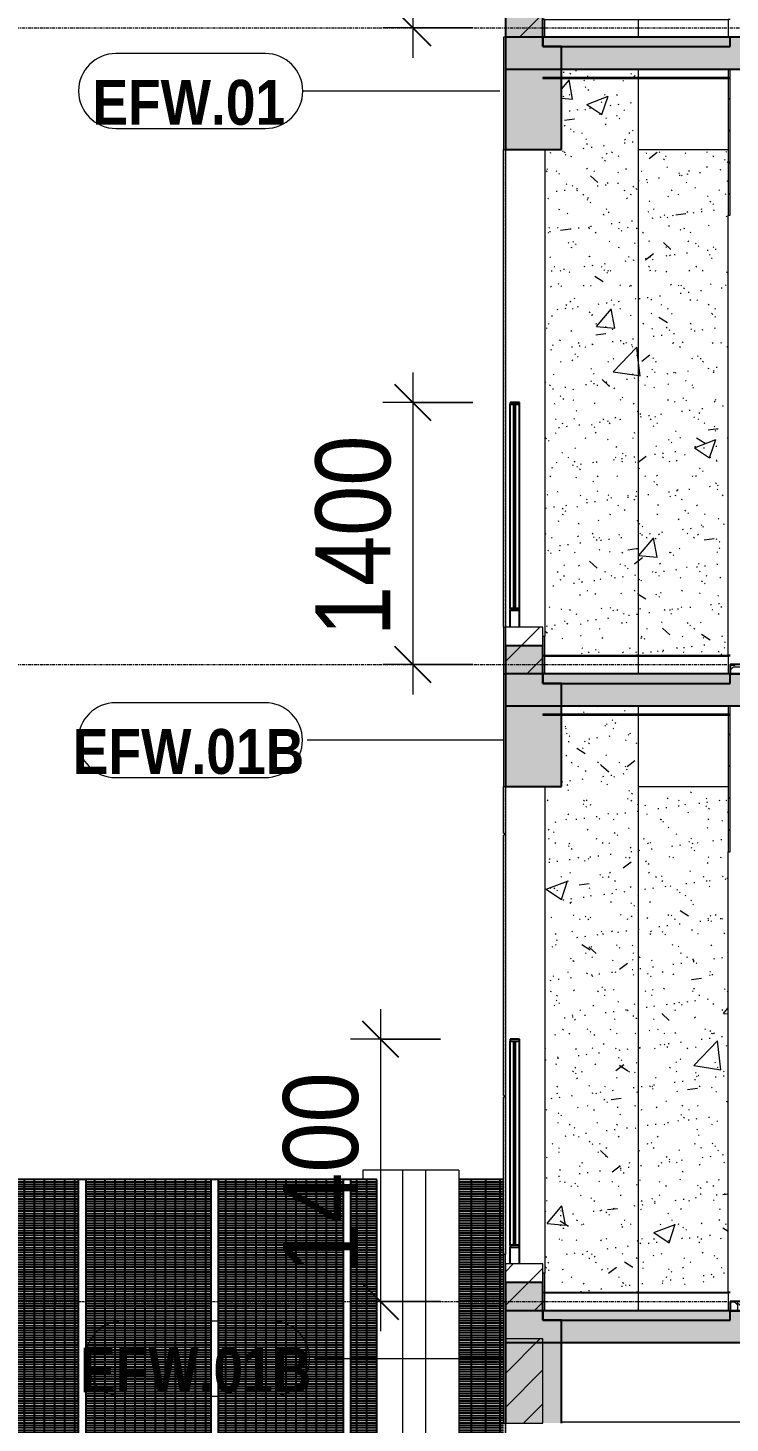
# Model space of a CAD drawing. Header units: millimetres. Extents: x 25061 to 259291, y -8723 to 35400.
# Drawn here: x 31104 to 34853, y 1550 to 9000 of the extents above; entities that cross this region are included whole.
import ezdxf

# ---------------------------------------------------------------- set-up
doc = ezdxf.new("R2010")
doc.units = ezdxf.units.MM
doc.linetypes.add('Centre', pattern=[31.75, 6.35, -4.7625, 15.875, -4.7625])
doc.linetypes.add('Grid Line', pattern=[22.225, 12.7, -3.175, 3.175, -3.175])
for name, color, linetype, lineweight in [('0-1', 7, 'Continuous', 5), ('A-ANNO-DIMS', 211, 'Continuous', 9), ('A-ANNO-DIMS-160', 211, 'Continuous', 9), ('A-CLNG-1', 250, 'Continuous', 18), ('A-CLNG-3', 13, 'Continuous', 18), ('A-CLNG-PATT-1', 7, 'Continuous', 9), ('A-CLNG-PATT-3', 13, 'Continuous', 9), ('A-FLOR-1', 10, 'Continuous', 25), ('A-FLOR-HRAL-1', 253, 'Continuous', 9), ('A-FLOR-LEVL-2', 51, 'Centre', 9), ('A-FLOR-PATT-1', 7, 'Continuous', 9), ('A-FLOR-PATT-2', 9, 'Continuous', 9), ('A-WALL', 113, 'Continuous', 9), ('A-WALL-1', 113, 'Continuous', 18), ('A-WALL-IDEN', 211, 'Continuous', 9), ('A-WALL-PATT-1', 7, 'Continuous', 9), ('A-WALL-PATT-2', 9, 'Continuous', 9), ('A-WALL-PATT-4', 111, 'Continuous', 9), ('I-WALL-1', 250, 'Continuous', 18), ('I-WALL-2', 7, 'Continuous', 9), ('S-BEAM-1', 12, 'Continuous', 5), ('S-BEAM-2', 10, 'Continuous', 25), ('S-BEAM-3', 7, 'Continuous', 9), ('S-COLS', 52, 'Continuous', 9), ('S-COLS-1', 7, 'Continuous', 9), ('S-GRID-1', 1, 'Grid Line', 9)]:
    doc.layers.add(name, color=color, linetype=linetype, lineweight=lineweight)
doc.styles.add('Arial_B', font='arialbd.ttf', dxfattribs={"width": 0.85, "height": 240})
doc.styles.add('UTM Avo', font='', dxfattribs={"width": 0.9, "height": 400})
doc.styles.get('UTM Avo').set_extended_font_data('UTM Avo')
doc.dimstyles.new('1_Dim_chi_tiet_2_5', dxfattribs={"dimscale": 304.8, "dimtxt": 399.720379, "dimasz": 0.629921, "dimexe": 0.524934, "dimexo": 0.0625, "dimgap": 0.052493, "dimtad": 1, "dimdec": 0, "dimrnd": 5, "dimzin": 0, "dimdsep": 46, "dimtxsty": 'UTM Avo', "dimblk1": 'OBLIQUE', "dimblk2": 'OBLIQUE', "dimsah": 1, "dimcen": 0.09, "dimdle": 0.524934, "dimazin": 0, "dimtfac": 1, "dimtdec": 4, "dimtix": 1, "dimtmove": 0, "dimatfit": 3, "dimfxl": 1.049869, "dimfxlon": 1, "dimtvp": 1, "dimtolj": 1, "dimtzin": 0, "dimarcsym": 2})
pattern_1 = [(50, (81080.3, 14125), (1165.978, -102.01), [121.92, -1341.12]), (355, (81080.3, 14125), (-225.554, 1222.763), [97.536, -1072.896]), (100.451, (81177.5, 14116.5), (940.433, 1120.746), [103.616, -1139.776]), (46.184, (81080.3, 14450.1), (1734.906, -269.074), [182.88, -2011.68]), (96.636, (81224.9, 14427.7), (1519.377, 1583.536), [155.424, -1709.665]), (351.184, (81080.3, 14450.1), (1519.39, 1583.52), [146.304, -1609.344]), (21, (81242.9, 14368.8), (970.332, -654.498), [121.92, -1341.12]), (326, (81242.9, 14368.8), (395.533, 1178.804), [97.536, -1072.896]), (71.451, (81323.7, 14314.3), (1365.87, 524.296), [103.616, -1139.776]), (37.5, (81080.3, 14125), (19.767, 541.1527), [53.645, -1006.246, 53.645, -1035.507, -1076.96]), (37.5, (81080.3, 14125), (19.767, 541.1527), [-2149.043, 53.645, -1023.315]), (7.5, (81080.3, 14125), (427.646, 641.156), [53.645, -567.334, 53.645, -981.862, -410.464]), (7.5, (81080.3, 14125), (427.646, 641.156), [-1656.486, 53.645, -356.819]), (327.5, (80717.8, 14125), (867.782, -36.665), [53.645, -352.755, 53.645, -1214.323, -1682.496]), (327.5, (80717.8, 14125), (867.782, -36.665), [-1674.368, 53.645, -1628.851]), (317.5, (80555.2, 14125), (948.028, 162.731), [53.645, -474.675, 53.645, -788.416, -1194.816]), (317.5, (80555.2, 14125), (948.028, 162.731), [-1370.38, 53.645, -1141.17])]
pattern_2 = [(37.5, (81080.3, 14125), (-5.1206, 156.61216), [5.364, -118.181, 5.364, -132.812, -132.08]), (37.5, (81080.3, 14125), (-5.1206, 156.61216), [-261.722, 5.364, -126.716]), (7.5, (81080.3, 14125), (143.847, 229.3842), [5.364, -61.285, 5.364, -105.989, -42.672]), (7.5, (81080.3, 14125), (143.847, 229.3842), [-178.003, 5.364, -37.308]), (327.5, (80980.33, 14125), (253.11758, 0.46008), [5.364, -35.276, 5.364, -140.94, -191.008]), (327.5, (80980.33, 14125), (253.11758, 0.46008), [-186.944, 5.364, -185.644]), (317.5, (80980.33, 14125), (244.3381, 71.3376), [5.364, -14.956, 5.364, -90.546, -109.728]), (317.5, (80980.33, 14125), (244.3381, 71.3376), [-116.23, 5.364, -104.364])]
pattern_3 = [(45, (81080.3, 14125), (-84.8528, 84.8528), [])]
pattern_4 = [(180, (81252.7, 14216.3), (-2e-14, -203.2), [19.239, -183.961]), (135, (81266.3, 14202.7), (-203.19986, 1e-14), [19.239, -268.129]), (90, (81266.3, 14183.47), (-203.2, 1e-14), [19.239, -183.961]), (45, (81252.7, 14169.86), (0, 203.19986), [19.239, -268.129]), (0, (81233.46, 14169.86), (0, 203.2), [19.239, -183.961]), (315, (81219.86, 14183.47), (203.19986, 0), [19.239, -268.129]), (270, (81219.86, 14202.7), (203.2, 1e-14), [19.239, -183.961]), (225, (81233.46, 14216.31), (1e-14, -203.19986), [19.239, -268.129]), (180, (81207.18, 14184.3), (-2e-14, -203.2), [22.055, -181.145]), (135, (81222.78, 14168.71), (-203.19986, 1e-14), [22.055, -265.314]), (90, (81222.78, 14146.66), (-203.2, 1e-14), [22.055, -181.145]), (45, (81207.18, 14131.06), (0, 203.19986), [22.055, -265.314]), (0, (81185.13, 14131.06), (0, 203.2), [22.055, -181.145]), (315, (81169.54, 14146.66), (203.19986, 0), [22.055, -265.314]), (270, (81169.54, 14168.71), (203.2, 1e-14), [22.055, -181.145]), (225, (81185.13, 14184.3), (1e-14, -203.19986), [22.055, -265.314]), (180, (81114.68, 14169.67), (-2e-14, -203.2), [14.547, -188.653]), (135, (81124.96, 14159.39), (-203.19986, 1e-14), [14.547, -272.821]), (90, (81124.96, 14144.84), (-203.2, 1e-14), [14.547, -188.653]), (45, (81114.68, 14134.56), (0, 203.19986), [14.547, -272.821]), (0, (81100.13, 14134.56), (0, 203.2), [14.547, -188.653]), (315, (81089.85, 14144.84), (203.19986, 0), [14.547, -272.821]), (270, (81089.85, 14159.39), (203.2, 1e-14), [14.547, -188.653]), (225, (81100.13, 14169.67), (1e-14, -203.19986), [14.547, -272.821]), (90, (81183.32, 14194.78), (-203.2, 1e-14), [29.097, -174.103]), (45, (81162.74, 14174.2), (0, 203.19986), [29.097, -258.271]), (0, (81133.65, 14174.2), (0, 203.2), [29.097, -174.103]), (315, (81113.07, 14194.78), (203.19986, 0), [29.097, -258.271]), (270, (81113.07, 14223.87), (203.2, 1e-14), [29.097, -174.103]), (225, (81133.65, 14244.45), (1e-14, -203.19986), [29.097, -258.271]), (180, (81162.74, 14244.45), (-2e-14, -203.2), [29.097, -174.103]), (135, (81183.32, 14223.87), (-203.19986, 1e-14), [29.097, -258.271]), (90, (81262.35, 14261.4), (-203.2, 1e-14), [37.075, -166.125]), (45, (81236.13, 14235.19), (0, 203.19986), [37.075, -250.293]), (0, (81199.05, 14235.19), (0, 203.2), [37.075, -166.125]), (315, (81172.84, 14261.4), (203.19986, 0), [37.075, -250.293]), (270, (81172.84, 14298.48), (203.2, 1e-14), [37.075, -166.125]), (225, (81199.05, 14324.7), (1e-14, -203.19986), [37.075, -250.293]), (180, (81236.13, 14324.7), (-2e-14, -203.2), [37.075, -166.125]), (135, (81262.35, 14298.48), (-203.19986, 1e-14), [37.075, -250.293]), (90, (81138.85, 14272.68), (-203.2, 1e-14), [19.242, -183.958]), (45, (81125.24, 14259.07), (0, 203.19986), [19.242, -268.127]), (0, (81106, 14259.07), (0, 203.2), [19.242, -183.958]), (315, (81092.4, 14272.68), (203.19986, 0), [19.242, -268.127]), (270, (81092.4, 14291.92), (203.2, 1e-14), [19.242, -183.958]), (225, (81106, 14305.53), (1e-14, -203.19986), [19.242, -268.127]), (180, (81125.24, 14305.53), (-2e-14, -203.2), [19.242, -183.958]), (135, (81138.85, 14291.92), (-203.19986, 1e-14), [19.242, -268.127])]
pattern_5 = [(0, (81080.3, 14125), (1300.48, 325.12), [53.645, -921.715, 53.645, -6123.635]), (0, (81080.3, 14125), (1300.48, 325.12), [-1029.005, -921.715, 53.645, -1897.075, -3251.2]), (0, (81080.3, 14125), (1300.48, 325.12), [-3901.44, 53.645, -921.715, 53.645, -2222.195]), (0, (81080.3, 14125), (1300.48, 325.12), [-4930.445, -596.595, 53.645, -1571.955]), (120, (81567.98, 14287.56), (-931.8022, 963.6887), [53.645, -921.715, -6177.28]), (120, (81567.98, 14287.56), (-931.8022, 963.6887), [-975.36, 53.645, -921.715, -5201.92]), (120, (81567.98, 14287.56), (-931.8022, 963.6887), [-1950.72, 53.645, -1897.075, -3251.2]), (120, (81567.98, 14287.56), (-931.8022, 963.6887), [-3901.44, 53.645, -921.715, -2275.84]), (120, (81567.98, 14287.56), (-931.8022, 963.6887), [-4876.8, 53.645, -596.595, -1625.6]), (120, (81567.98, 14287.56), (-931.8022, 963.6887), [-5527.04, 53.645, -1571.955]), (240, (81730.54, 14937.8), (-368.6778, -1288.8087), [53.645, -921.715, -6177.28]), (240, (81730.54, 14937.8), (-368.6778, -1288.8087), [-975.36, 53.645, -921.715, -5201.92]), (240, (81730.54, 14937.8), (-368.6778, -1288.8087), [-1950.72, 53.645, -1897.075, -3251.2]), (240, (81730.54, 14937.8), (-368.6778, -1288.8087), [-3901.44, 53.645, -921.715, -2275.84]), (240, (81730.54, 14937.8), (-368.6778, -1288.8087), [-4876.8, 53.645, -596.595, -1625.6]), (240, (81730.54, 14937.8), (-368.6778, -1288.8087), [-5527.04, 53.645, -1571.955])]
pattern_6 = [(45, (81080.3, 14125), (-90.50967, 90.50967), [])]

# ---------------------------------------------------------------- blocks, each defined once
blk = doc.blocks.new('NCV_TKTC_KET CAU_rvt-1-TKCS_MẶT CẮT 1')
at = {"layer": 'A-FLOR-PATT-1'}
h = blk.add_hatch(color=256, dxfattribs=at)
h.paths.add_polyline_path([(127252.4, 8780), (127252.4, 8950), (118852.4, 8950), (118852.4, 8780), (126740, 8780)])
h.paths.add_polyline_path([(33955, 8780), (42052.6, 8780), (42052.6, 8950), (33652.6, 8950), (33652.6, 8780)])
h.paths.add_polyline_path([(46552.6, 8780), (54952.6, 8780), (54952.6, 8950), (46552.6, 8950)])
h.paths.add_polyline_path([(114352.4, 8780), (114352.4, 8950), (105952.4, 8950), (105952.4, 8780), (113942, 8780)])
h = blk.add_hatch(color=256, dxfattribs=at)
h.paths.add_polyline_path([(33652.6, 5380), (42052.6, 5380), (42052.6, 5550), (33652.6, 5550)])
h.paths.add_polyline_path([(127252.4, 5380), (127252.4, 5550), (118852.4, 5550), (118852.4, 5380), (126740, 5380)])
h.paths.add_polyline_path([(46552.6, 5380), (54952.6, 5380), (54952.6, 5550), (46552.6, 5550)])
h.paths.add_polyline_path([(114352.4, 5380), (114352.4, 5550), (105952.4, 5550), (105952.4, 5380), (113942, 5380)])
h = blk.add_hatch(color=256, dxfattribs=at)
h.paths.add_polyline_path([(127252.5, 1980), (127252.5, 2150), (105952.5, 2150), (105952.5, 1980), (126740, 1980)])
h.paths.add_polyline_path([(33955, 1980), (54952.6, 1980), (54952.6, 2150), (33652.6, 2150), (33652.6, 1980)])
at = {"layer": 'S-BEAM-1'}
for points in [[(33852.6, 8900), (33852.6, 9100), (33652.6, 9100), (33652.6, 8900)], [(33952.6, 8350), (33952.6, 8900), (33652.6, 8900), (33652.6, 8350)], [(33852.6, 5500), (33852.6, 5700), (33652.6, 5700), (33652.6, 5500)], [(33952.6, 4950), (33952.6, 5500), (33652.6, 5500), (33652.6, 4950)], [(33852.6, 2100), (33852.6, 2300), (33652.6, 2300), (33652.6, 2100)], [(33952.6, 1550), (33952.6, 2100), (33652.6, 2100), (33652.6, 1550)]]:
    blk.add_hatch(color=256, dxfattribs=at).paths.add_polyline_path(points)
at = {"layer": 'A-FLOR-1'}
for p, q in [((42052.6, 8950), (33652.6, 8950)), ((33652.6, 8950), (33652.6, 8780)), ((33652.6, 8780), (42052.6, 8780)), ((42052.6, 5550), (33652.6, 5550)), ((33652.6, 5550), (33652.6, 5380)), ((33652.6, 5380), (42052.6, 5380)), ((54952.6, 2150), (33652.6, 2150)), ((33652.6, 2150), (33652.6, 1980)), ((33652.6, 1980), (54952.6, 1980))]:
    blk.add_line(p, q, dxfattribs=at)
at = {"layer": 'S-BEAM-2'}
for p, q in [((33652.6, 9100), (33652.6, 8900)), ((33852.6, 8900), (33852.6, 9100)), ((33652.6, 8900), (33652.6, 8350)), ((33952.6, 8900), (33852.6, 8900)), ((33952.6, 8350), (33952.6, 8900)), ((33652.6, 8350), (33952.6, 8350)), ((33852.6, 5700), (33652.6, 5700)), ((33652.6, 5700), (33652.6, 5500)), ((33852.6, 5500), (33852.6, 5700)), ((33652.6, 5500), (33652.6, 4950)), ((33952.6, 5500), (33852.6, 5500)), ((33952.6, 4950), (33952.6, 5500)), ((33652.6, 4950), (33952.6, 4950)), ((33852.6, 2300), (33652.6, 2300)), ((33652.6, 2300), (33652.6, 2100)), ((33852.6, 2100), (33852.6, 2300)), ((33652.6, 2100), (33652.6, 1550)), ((33952.6, 2100), (33852.6, 2100)), ((33952.6, 1550), (33952.6, 2100))]:
    blk.add_line(p, q, dxfattribs=at)
at = {"layer": 'S-BEAM-3'}
for p, q in [((34362.6, 8350), (34842.6, 8350)), ((34362.6, 4950), (34842.6, 4950))]:
    blk.add_line(p, q, dxfattribs=at)
at = {"layer": 'S-COLS-1'}
for p, q in [((33652.6, 8350), (33652.6, 5800)), ((34352.6, 5650), (34352.6, 5645)), ((34352.6, 2250), (34352.6, 2245))]:
    blk.add_line(p, q, dxfattribs=at)
blk = doc.blocks.new('Railing - Railing-910886-TKCS_MẶT CẮT 1')
at = {"layer": 'A-FLOR-HRAL-1'}
for p, q in [((33862.564287, 5645), (33852.564287, 5645)), ((33852.564287, 5645), (33852.564287, 5550)), ((33862.564287, 5550), (33862.564287, 5645)), ((33862.564287, 5645), (34362.564287, 5645)), ((34362.564287, 5645), (34842.564287, 5645)), ((34362.564287, 5645), (34362.564287, 5550)), ((34852.564287, 5645), (34842.564287, 5645)), ((34842.564287, 5645), (34842.564287, 5550)), ((33852.564287, 5550), (33862.564287, 5550))]:
    blk.add_line(p, q, dxfattribs=at)
blk = doc.blocks.new('NCV_TKTC_TANG 2_rvt-1-TKCS_MẶT CẮT 1')
at = {"layer": 'A-CLNG-PATT-1'}
h = blk.add_hatch(dxfattribs=at)
h.set_pattern_fill('FP_7', color=256, style=0, pattern_type=2)
h.set_pattern_definition(pattern_5)
h.paths.add_polyline_path([(33852.6, 8730), (34852.6, 8730), (34852.6, 8735), (33852.6, 8735)])
at = {"layer": 'A-FLOR-PATT-2'}
h = blk.add_hatch(dxfattribs=at)
h.set_pattern_fill('FP_6', color=256, style=0, pattern_type=2)
h.set_pattern_definition(pattern_4)
h.paths.add_polyline_path([(35052.6, 5550), (35052.6, 5600), (34852.6, 5600), (34852.6, 5550)])
at = {"layer": 'A-WALL-PATT-1'}
h = blk.add_hatch(dxfattribs=at)
h.set_pattern_fill('FP_3', color=256, style=0, pattern_type=2)
h.set_pattern_definition(pattern_3)
h.paths.add_polyline_path([(34852.6, 8000), (34852.6, 8780), (34842.6, 8780), (34842.6, 8000)])
at = {"layer": 'A-WALL-PATT-2'}
h = blk.add_hatch(dxfattribs=at)
h.set_pattern_fill('FP_4', color=256, style=0, pattern_type=2)
h.set_pattern_definition(pattern_1)
h.paths.add_polyline_path([(33955, 5650), (34352.6, 5650), (34352.6, 8730), (33952.6, 8730), (33952.6, 8350), (33862.6, 8350), (33862.6, 5650)])
h.paths.add_polyline_path([(33952.6, 8735), (34352.6, 8735), (34352.6, 8780), (33952.6, 8780)])
h = blk.add_hatch(dxfattribs=at)
h.set_pattern_fill('FP_5', color=256, style=0, pattern_type=2)
h.set_pattern_definition(pattern_2)
h.paths.add_polyline_path([(33955, 5650), (34352.6, 5650), (34352.6, 8730), (33952.6, 8730), (33952.6, 8350), (33862.6, 8350), (33862.6, 5650)])
h.paths.add_polyline_path([(33952.6, 8735), (34352.6, 8735), (34352.6, 8780), (33952.6, 8780)])
h = blk.add_hatch(dxfattribs=at)
h.set_pattern_fill('FP_4', color=256, style=0, pattern_type=2)
h.set_pattern_definition(pattern_1)
h.paths.add_polyline_path([(34352.6, 5650), (34362.6, 5650), (34362.6, 8730), (34352.6, 8730), (34352.6, 6101.2)])
h.paths.add_polyline_path([(34352.6, 8735), (34362.6, 8735), (34362.6, 8780), (34352.6, 8780)])
h = blk.add_hatch(dxfattribs=at)
h.set_pattern_fill('FP_5', color=256, style=0, pattern_type=2)
h.set_pattern_definition(pattern_2)
h.paths.add_polyline_path([(34352.6, 5650), (34362.6, 5650), (34362.6, 8730), (34352.6, 8730), (34352.6, 6101.2)])
h.paths.add_polyline_path([(34352.6, 8735), (34362.6, 8735), (34362.6, 8780), (34352.6, 8780)])
h = blk.add_hatch(dxfattribs=at)
h.set_pattern_fill('FP_4', color=256, style=0, pattern_type=2)
h.set_pattern_definition(pattern_1)
h.paths.add_polyline_path([(34842.6, 5650), (34842.6, 8350), (34362.6, 8350), (34362.6, 5650), (34754.8, 5650)])
h = blk.add_hatch(dxfattribs=at)
h.set_pattern_fill('FP_5', color=256, style=0, pattern_type=2)
h.set_pattern_definition(pattern_2)
h.paths.add_polyline_path([(34842.6, 5650), (34842.6, 8350), (34362.6, 8350), (34362.6, 5650), (34754.8, 5650)])
at = {"layer": 'A-CLNG-1'}
for p, q in [((34852.6, 8735), (33852.6, 8735)), ((33852.6, 8735), (33852.6, 8730)), ((33852.6, 8730), (34852.6, 8730)), ((34852.6, 8730), (34852.6, 8735))]:
    blk.add_line(p, q, dxfattribs=at)
at = {"layer": 'A-FLOR-1'}
for p, q in [((35052.6, 5600), (34852.6, 5600)), ((34852.6, 5600), (34852.6, 5550)), ((34852.6, 5550), (33852.6, 5550)), ((33852.6, 5550), (33852.6, 5500)), ((34852.6, 5500), (34852.6, 5550)), ((34852.6, 5550), (35052.6, 5550)), ((33852.6, 5500), (34852.6, 5500))]:
    blk.add_line(p, q, dxfattribs=at)
at = {"layer": 'I-WALL-1'}
for p, q in [((34842.6, 8780), (34842.6, 8000)), ((34852.6, 8780), (34842.6, 8780)), ((34852.6, 8000), (34852.6, 8780)), ((34842.6, 8000), (34852.6, 8000)), ((33852.6, 5750), (33852.6, 5650)), ((33862.6, 5750), (33852.6, 5750)), ((33862.6, 5650), (33862.6, 5750)), ((33852.6, 5650), (33862.6, 5650))]:
    blk.add_line(p, q, dxfattribs=at)
at = {"layer": 'I-WALL-2'}
for p, q in [((34362.6, 8780), (34362.6, 8735)), ((34362.6, 8730), (34362.6, 5650)), ((33862.6, 8350), (33862.6, 5750)), ((34842.6, 5650), (34842.6, 8000)), ((33862.6, 5650), (34352.6, 5650)), ((34362.6, 5650), (34352.6, 5650)), ((34362.6, 5650), (34842.6, 5650)), ((34852.6, 5650), (34842.6, 5650))]:
    blk.add_line(p, q, dxfattribs=at)
at = {"layer": ''}
blk.add_blockref('Railing - Railing-910886-TKCS_MẶT CẮT 1', (0, 0), dxfattribs=at)
blk = doc.blocks.new('Railing - Railing-913074-TKCS_MẶT CẮT 1')
at = {"layer": 'A-FLOR-HRAL-1'}
for p, q in [((33862.564287, 2245), (33852.564287, 2245)), ((33852.564287, 2245), (33852.564287, 2150)), ((33862.564287, 2150), (33862.564287, 2245)), ((33862.564287, 2245), (34362.564287, 2245)), ((34362.564287, 2245), (34842.564287, 2245)), ((34362.564287, 2245), (34362.564287, 2150)), ((34852.564287, 2245), (34842.564287, 2245)), ((34842.564287, 2245), (34842.564287, 2150)), ((33852.564287, 2150), (33862.564287, 2150))]:
    blk.add_line(p, q, dxfattribs=at)
blk = doc.blocks.new('NCV_TKTC_TANG 1_rvt-1-TKCS_MẶT CẮT 1')
at = {"layer": 'A-CLNG-PATT-1'}
h = blk.add_hatch(dxfattribs=at)
h.set_pattern_fill('FP_7', color=256, style=0, pattern_type=2)
h.set_pattern_definition(pattern_5)
h.paths.add_polyline_path([(33852.6, 5330), (34852.6, 5330), (34852.6, 5335), (33852.6, 5335)])
at = {"layer": 'A-FLOR-PATT-2'}
h = blk.add_hatch(dxfattribs=at)
h.set_pattern_fill('FP_6', color=256, style=0, pattern_type=2)
h.set_pattern_definition(pattern_4)
h.paths.add_polyline_path([(35052.6, 2150), (35052.6, 2200), (34852.6, 2200), (34852.6, 2150)])
at = {"layer": 'A-WALL-PATT-1'}
h = blk.add_hatch(dxfattribs=at)
h.set_pattern_fill('FP_3', color=256, style=0, pattern_type=2)
h.set_pattern_definition(pattern_3)
h.paths.add_polyline_path([(34852.6, 4600), (34852.6, 5380), (34842.6, 5380), (34842.6, 4600)])
at = {"layer": 'A-WALL-PATT-2'}
h = blk.add_hatch(dxfattribs=at)
h.set_pattern_fill('FP_4', color=256, style=0, pattern_type=2)
h.set_pattern_definition(pattern_1)
h.paths.add_polyline_path([(33955, 2250), (34352.6, 2250), (34352.6, 5330), (33952.6, 5330), (33952.6, 4950), (33862.6, 4950), (33862.6, 2250)])
h.paths.add_polyline_path([(34352.6, 5335), (34352.6, 5380), (33952.6, 5380), (33952.6, 5335), (33955, 5335)])
h = blk.add_hatch(dxfattribs=at)
h.set_pattern_fill('FP_5', color=256, style=0, pattern_type=2)
h.set_pattern_definition(pattern_2)
h.paths.add_polyline_path([(33955, 2250), (34352.6, 2250), (34352.6, 5330), (33952.6, 5330), (33952.6, 4950), (33862.6, 4950), (33862.6, 2250)])
h.paths.add_polyline_path([(34352.6, 5335), (34352.6, 5380), (33952.6, 5380), (33952.6, 5335), (33955, 5335)])
h = blk.add_hatch(dxfattribs=at)
h.set_pattern_fill('FP_5', color=256, style=0, pattern_type=2)
h.set_pattern_definition(pattern_2)
h.paths.add_polyline_path([(34352.6, 2250), (34362.6, 2250), (34362.6, 5330), (34352.6, 5330), (34352.6, 2451.9)])
h.paths.add_polyline_path([(34352.6, 5335), (34362.6, 5335), (34362.6, 5380), (34352.6, 5380)])
h = blk.add_hatch(dxfattribs=at)
h.set_pattern_fill('FP_4', color=256, style=0, pattern_type=2)
h.set_pattern_definition(pattern_1)
h.paths.add_polyline_path([(34842.6, 2250), (34842.6, 4950), (34362.6, 4950), (34362.6, 2250), (34754.8, 2250)])
h = blk.add_hatch(dxfattribs=at)
h.set_pattern_fill('FP_5', color=256, style=0, pattern_type=2)
h.set_pattern_definition(pattern_2)
h.paths.add_polyline_path([(34842.6, 2250), (34842.6, 4950), (34362.6, 4950), (34362.6, 2250), (34754.8, 2250)])
at = {"layer": 'A-CLNG-1'}
for p, q in [((34852.6, 5335), (33852.6, 5335)), ((33852.6, 5335), (33852.6, 5330)), ((33852.6, 5330), (34852.6, 5330)), ((34852.6, 5330), (34852.6, 5335))]:
    blk.add_line(p, q, dxfattribs=at)
at = {"layer": 'A-FLOR-1'}
for p, q in [((35052.6, 2200), (34852.6, 2200)), ((34852.6, 2200), (34852.6, 2150)), ((34852.6, 2150), (33852.6, 2150)), ((33852.6, 2150), (33852.6, 2100)), ((33852.6, 2100), (34852.6, 2100)), ((34852.6, 2100), (34852.6, 2150)), ((34852.6, 2150), (35052.6, 2150))]:
    blk.add_line(p, q, dxfattribs=at)
at = {"layer": 'I-WALL-1'}
for p, q in [((34842.6, 5380), (34842.6, 4600)), ((34852.6, 5380), (34842.6, 5380)), ((34852.6, 4600), (34852.6, 5380)), ((34842.6, 4600), (34852.6, 4600)), ((33852.6, 2350), (33852.6, 2250)), ((33862.6, 2350), (33852.6, 2350)), ((33862.6, 2250), (33862.6, 2350)), ((33852.6, 2250), (33862.6, 2250))]:
    blk.add_line(p, q, dxfattribs=at)
at = {"layer": 'I-WALL-2'}
for p, q in [((34362.6, 5380), (34362.6, 5335)), ((34362.6, 5330), (34362.6, 2250)), ((33862.6, 4950), (33862.6, 2350)), ((34842.6, 2250), (34842.6, 4600)), ((33862.6, 2250), (34352.6, 2250)), ((34362.6, 2250), (34352.6, 2250)), ((34362.6, 2250), (34842.6, 2250)), ((34852.6, 2250), (34842.6, 2250))]:
    blk.add_line(p, q, dxfattribs=at)
at = {"layer": ''}
blk.add_blockref('Railing - Railing-913074-TKCS_MẶT CẮT 1', (0, 0), dxfattribs=at)
blk = doc.blocks.new('NCV_TKTC_TANG 3 - 4_rvt-2-TKCS_MẶT CẮT 1')
at = {"layer": 'A-FLOR-1'}
for p, q in [((34852.6, 8950), (33852.6, 8950)), ((33852.6, 8950), (33852.6, 8900)), ((34852.6, 8900), (34852.6, 8950)), ((33852.6, 8900), (34852.6, 8900))]:
    blk.add_line(p, q, dxfattribs=at)
at = {"layer": ''}
blk.add_blockref('Railing - Railing-910886-TKCS_MẶT CẮT 1', (0, 3400), dxfattribs=at)
blk = doc.blocks.new('Railing - 50 x 10mm-1251311-TKCS_MẶT CẮT 1')
at = {"layer": ''}
for p, q in [((33677.564287, 2500), (33677.564287, 3590)), ((33727.564287, 2500), (33727.564287, 3590)), ((33677.564287, 2400), (33677.564287, 2490)), ((33727.564287, 2400), (33727.564287, 2490))]:
    blk.add_line(p, q, dxfattribs=at)
blk = doc.blocks.new('Railing - 10mm-1251313-TKCS_MẶT CẮT 1')
at = {"layer": ''}
for p, q in [((33697.564287, 2500), (33697.564287, 3590)), ((33707.564287, 2500), (33707.564287, 3590))]:
    blk.add_line(p, q, dxfattribs=at)
blk = doc.blocks.new('Railing - Railing-1598235-TKCS_MẶT CẮT 1')
at = {"layer": ''}
for p, q in [((33727.564287, 3600), (33677.564287, 3600)), ((33677.564287, 3600), (33677.564287, 3590)), ((33677.564287, 3590), (33727.564287, 3590)), ((33727.564287, 3590), (33727.564287, 3600)), ((33727.564287, 2500), (33677.564287, 2500)), ((33677.564287, 2500), (33677.564287, 2490)), ((33677.564287, 2490), (33727.564287, 2490)), ((33727.564287, 2490), (33727.564287, 2500))]:
    blk.add_line(p, q, dxfattribs=at)
for name in ['Railing - 50 x 10mm-1251311-TKCS_MẶT CẮT 1', 'Railing - 10mm-1251313-TKCS_MẶT CẮT 1']:
    blk.add_blockref(name, (0, 0))
blk = doc.blocks.new('NBS_CLDPhysicalSecuritySystems_MtlMeshPnlFncngSym_CLDModsecSecurusS3_InfillPanel - NBS_CLDPhysicalSecuritySystems_MtlMeshPnlFncngSym_CLDModsecSecurusS2_InfillPanel-2369340-TKCS_MẶT CẮT 1')
at = {"layer": ''}
h = blk.add_hatch(dxfattribs=at)
h.set_pattern_fill('FP_18', color=256, style=0, pattern_type=2)
h.set_pattern_definition([(0, (37652.564, 850), (0, 13), []), (90, (37652.564, 850), (-76, 5e-15), [])])
h.paths.add_polyline_path([(33642.6, 971), (33642.6, 1490), (33646.6, 1490), (33646.6, 1500), (33642.6, 1500), (33642.6, 2850), (33403.5, 2850), (33403.5, 971), (33555, 971)])
h.paths.add_polyline_path([(34438.6, 2245), (34852.6, 2245), (34852.6, 2250), (34438.6, 2250)])
h.paths.add_polyline_path([(34352.6, 2245), (34398.6, 2245), (34398.6, 2250), (34352.6, 2250)])
h.paths.add_polyline_path([(36398.6, 2295), (36398.6, 2300), (35438.6, 2300), (35438.6, 2295), (36354.6, 2295)])
h.paths.add_polyline_path([(35052.6, 2295), (35398.6, 2295), (35398.6, 2300), (35052.6, 2300)])
h.paths.add_polyline_path([(37052.6, 2295), (37102.6, 2295), (37102.6, 2300), (37052.6, 2300)])
h.paths.add_polyline_path([(36952.6, 2295), (36952.6, 2300), (36438.6, 2300), (36438.6, 2295)])
for p, q in [((33642.6, 2850), (33403.5, 2850)), ((34398.6, 2250), (34398.6, 2245)), ((34438.6, 2245), (34438.6, 2250)), ((35398.6, 2300), (35398.6, 2295)), ((35438.6, 2295), (35438.6, 2300)), ((36398.6, 2300), (36398.6, 2295)), ((36438.6, 2295), (36438.6, 2300)), ((33642.6, 971), (33403.5, 971)), ((33403.5, 930), (33642.6, 930))]:
    blk.add_line(p, q, dxfattribs=at)
blk = doc.blocks.new('NBS_CLDPhysicalSecuritySystems_MtlMeshPnlFncngSym_CLDModsecSecurusS3_InfillPanel - NBS_CLDPhysicalSecuritySystems_MtlMeshPnlFncngSym_CLDModsecSecurusS2_InfillPanel-2369348-TKCS_MẶT CẮT 1')
at = {"layer": ''}
h = blk.add_hatch(dxfattribs=at)
h.set_pattern_fill('FP_19', color=256, style=0, pattern_type=2)
h.set_pattern_definition([(0, (32966.322, 850), (0, 13), []), (90, (32966.32, 850), (-53.74, 3e-15), [])])
h.paths.add_polyline_path([(32121.1, 971), (32786.7, 971), (32786.7, 2850), (32121.1, 2850), (32121.1, 1130.7)])
h.paths.add_polyline_path([(32966.3, 971), (32966.3, 2850), (32828.2, 2850), (32828.2, 971)])
h.paths.add_polyline_path([(29999.8, 971), (30665.4, 971), (30665.4, 2850), (29999.8, 2850), (29999.8, 1235.5)])
h.paths.add_polyline_path([(31414, 971), (32079.6, 971), (32079.6, 2850), (31414, 2850), (31414, 1235.5)])
h.paths.add_polyline_path([(30706.9, 971), (31372.5, 971), (31372.5, 2850), (30706.9, 2850), (30706.9, 1235.5)])
h.paths.add_polyline_path([(29955.6, 971), (29958.3, 971), (29958.3, 2850), (29909.7, 2850), (29909.7, 971)])
for p, q in [((29958.3, 2850), (29909.7, 2850)), ((29958.3, 2850), (29958.3, 971)), ((29970.3, 2850), (29958.3, 2850)), ((29976, 2850), (29970.3, 2850)), ((29998.6, 2850), (29976, 2850)), ((29999.8, 2850), (29998.6, 2850)), ((30665.4, 2850), (29999.6, 2850)), ((29999.8, 971), (29999.8, 2850)), ((30665.4, 2850), (30665.4, 971)), ((30677.4, 2850), (30665.4, 2850)), ((30683.1, 2850), (30677.4, 2850)), ((30705.7, 2850), (30683.1, 2850)), ((30706.9, 2850), (30705.7, 2850)), ((31372.5, 2850), (30706.7, 2850)), ((30706.9, 971), (30706.9, 2850)), ((31372.5, 2850), (31372.5, 971)), ((31384.5, 2850), (31372.5, 2850)), ((31390.2, 2850), (31384.5, 2850)), ((31412.8, 2850), (31390.2, 2850)), ((31414, 2850), (31412.8, 2850)), ((32079.6, 2850), (31413.8, 2850)), ((31414, 971), (31414, 2850)), ((32079.6, 2850), (32079.6, 971)), ((32091.6, 2850), (32079.6, 2850)), ((32097.3, 2850), (32091.6, 2850)), ((32119.9, 2850), (32097.3, 2850)), ((32121.1, 2850), (32119.9, 2850)), ((32786.7, 2850), (32121, 2850)), ((32121.1, 971), (32121.1, 2850)), ((32786.7, 2850), (32786.7, 971)), ((32798.7, 2850), (32786.7, 2850)), ((32804.4, 2850), (32798.7, 2850)), ((32827, 2850), (32804.4, 2850)), ((32828.2, 2850), (32827, 2850)), ((32966.3, 2850), (32828.1, 2850)), ((32828.2, 971), (32828.2, 2850)), ((32966.3, 970.6), (32966.3, 2850)), ((32979.1, 971), (29909.7, 971)), ((29976, 971), (29971.1, 971)), ((29998.6, 971), (29976, 971)), ((29999.8, 971), (29998.6, 971)), ((30683.1, 971), (30678.2, 971)), ((30705.7, 971), (30683.1, 971)), ((30706.9, 971), (30705.7, 971)), ((31390.2, 971), (31385.4, 971)), ((31412.8, 971), (31390.2, 971)), ((31414, 971), (31412.8, 971)), ((32097.3, 971), (32092.5, 971)), ((32119.9, 971), (32097.3, 971)), ((32121.1, 971), (32119.9, 971)), ((32804.4, 971), (32799.6, 971)), ((32827, 971), (32804.4, 971)), ((32828.2, 971), (32827, 971)), ((29909.7, 930), (32979.1, 930)), ((32981.2, 968), (32981.2, 933))]:
    blk.add_line(p, q, dxfattribs=at)
for centre, start_param, end_param in [((32979.1, 968), 4.712389, 6.283185), ((32979.1, 933), 3.141593, 4.712389)]:
    blk.add_ellipse(centre, major_axis=(0, 3), ratio=0.707107, start_param=start_param, end_param=end_param, dxfattribs=at)
blk = doc.blocks.new('Railing - Railing-3231078-TKCS_MẶT CẮT 1')
at = {"layer": ''}
for p, q in [((33727.564287, 7000), (33677.564287, 7000)), ((33677.564287, 7000), (33677.564287, 6990)), ((33677.564287, 6990), (33727.564287, 6990)), ((33727.564287, 6990), (33727.564287, 7000)), ((33727.564287, 5900), (33677.564287, 5900)), ((33677.564287, 5900), (33677.564287, 5890)), ((33677.564287, 5890), (33727.564287, 5890)), ((33727.564287, 5890), (33727.564287, 5900))]:
    blk.add_line(p, q, dxfattribs=at)
for name in ['Railing - 50 x 10mm-1251311-TKCS_MẶT CẮT 1', 'Railing - 10mm-1251313-TKCS_MẶT CẮT 1']:
    blk.add_blockref(name, (0, 3400))
blk = doc.blocks.new('DIMBLOCK53-TKCS_MẶT CẮT 1')
at = {"layer": 'A-ANNO-DIMS-160'}
for p, q in [((32985.8, 3760), (32985.8, 2040)), ((33305.8, 3600), (32825.8, 3600)), ((32985.8, 3600), (33305.8, 3600)), ((33305.8, 2200), (32825.8, 2200)), ((32985.8, 2200), (33305.8, 2200))]:
    blk.add_line(p, q, dxfattribs=at)
at = {"layer": 'A-ANNO-DIMS-160', "lineweight": 25}
for p, q in [((32985.8, 3600), (32889.8, 3696)), ((32985.8, 3600), (33081.8, 3504)), ((32985.8, 2200), (32889.8, 2296)), ((32985.8, 2200), (33081.8, 2104))]:
    blk.add_line(p, q, dxfattribs=at)
at = {"layer": 'A-ANNO-DIMS-160', "color": 0, "insert": (32466.1, 2352.2), "char_height": 400, "width": 1314.636, "attachment_point": 1, "rotation": 90, "line_spacing_factor": 1.110334, "style": 'UTM Avo'}
blk.add_mtext('1400', dxfattribs=at)
blk = doc.blocks.new('_Oblique')
at = {"color": 0, "linetype": 'ByBlock', "lineweight": -2}
blk.add_line((-0.5, -0.5), (0.5, 0.5), dxfattribs=at)
blk = doc.blocks.new('DIMBLOCK56-TKCS_MẶT CẮT 1')
at = {"layer": 'A-ANNO-DIMS-160'}
for p, q in [((33158.2, 10560), (33158.2, 8840)), ((33478.2, 10400), (32998.2, 10400)), ((33158.2, 10400), (33478.2, 10400)), ((33478.2, 9000), (32998.2, 9000)), ((33158.2, 9000), (33478.2, 9000))]:
    blk.add_line(p, q, dxfattribs=at)
at = {"layer": 'A-ANNO-DIMS-160', "lineweight": 25}
for p, q in [((33158.2, 10400), (33062.2, 10496)), ((33158.2, 10400), (33254.2, 10304)), ((33158.2, 9000), (33062.2, 9096)), ((33158.2, 9000), (33254.2, 8904))]:
    blk.add_line(p, q, dxfattribs=at)
at = {"layer": 'A-ANNO-DIMS-160', "color": 0, "insert": (32638.6, 9152.2), "char_height": 400, "width": 1314.636, "attachment_point": 1, "rotation": 90, "line_spacing_factor": 1.110334, "style": 'UTM Avo'}
blk.add_mtext('1400', dxfattribs=at)
blk = doc.blocks.new('DIMBLOCK57-TKCS_MẶT CẮT 1')
at = {"layer": 'A-ANNO-DIMS-160'}
for p, q in [((33158.2, 7160), (33158.2, 5440)), ((33478.2, 7000), (32998.2, 7000)), ((33158.2, 7000), (33478.2, 7000)), ((33478.2, 5600), (32998.2, 5600)), ((33158.2, 5600), (33478.2, 5600))]:
    blk.add_line(p, q, dxfattribs=at)
at = {"layer": 'A-ANNO-DIMS-160', "lineweight": 25}
for p, q in [((33158.2, 7000), (33062.2, 7096)), ((33158.2, 7000), (33254.2, 6904)), ((33158.2, 5600), (33062.2, 5696)), ((33158.2, 5600), (33254.2, 5504))]:
    blk.add_line(p, q, dxfattribs=at)
at = {"layer": 'A-ANNO-DIMS-160', "color": 0, "insert": (32638.6, 5752.2), "char_height": 400, "width": 1314.636, "attachment_point": 1, "rotation": 90, "line_spacing_factor": 1.110334, "style": 'UTM Avo'}
blk.add_mtext('1400', dxfattribs=at)
blk = doc.blocks.new('CTL_WALL TAG NO MARK - 10-2062273-TKCS_MẶT CẮT 1')
at = {"layer": 'A-WALL-IDEN'}
for p, q in [((32371.3, 30015.2), (31573.8, 30015.2)), ((31573.8, 29615.2), (32371.3, 29615.2))]:
    blk.add_line(p, q, dxfattribs=at)
for centre, start, end in [((31573.8, 29815.2), 90, 270), ((32371.3, 29815.2), 270, 90)]:
    blk.add_arc(centre, 200, start, end, dxfattribs=at)

msp = doc.modelspace()

# ---------------------------------------------------------------- hatches: boundary and pattern name
at = {"layer": 'A-CLNG-PATT-3'}
h = msp.add_hatch(dxfattribs=at)
h.set_pattern_fill('FP_7', color=256, style=0, pattern_type=2)
h.set_pattern_definition(pattern_5)
h.paths.add_polyline_path([(106252.6, 1550), (126952.6, 1550), (126952.6, 1555), (106252.6, 1555)])
h.paths.add_polyline_path([(33955, 1550), (54652.6, 1550), (54652.6, 1555), (33952.6, 1555), (33952.6, 1550)])
at = {"layer": 'A-WALL-PATT-4'}
h = msp.add_hatch(dxfattribs=at)
h.set_pattern_fill('FP_8', color=256, style=0, pattern_type=2)
h.set_pattern_definition(pattern_6)
h.paths.add_polyline_path([(33852.6, 8950), (33852.6, 9200), (33652.6, 9200), (33652.6, 8950)])
h = msp.add_hatch(dxfattribs=at)
h.set_pattern_fill('FP_8', color=256, style=0, pattern_type=2)
h.set_pattern_definition(pattern_6)
h.paths.add_polyline_path([(33852.6, 5550), (33852.6, 5800), (33652.6, 5800), (33652.6, 5550)])
h = msp.add_hatch(dxfattribs=at)
h.set_pattern_fill('FP_8', color=256, style=0, pattern_type=2)
h.set_pattern_definition(pattern_6)
h.paths.add_polyline_path([(33852.6, 2150), (33852.6, 2400), (33652.6, 2400), (33652.6, 2150)])
h = msp.add_hatch(dxfattribs=at)
h.set_pattern_fill('FP_8', color=256, style=0, pattern_type=2)
h.set_pattern_definition(pattern_6)
h.paths.add_polyline_path([(33652.6, 500), (33852.6, 500), (33852.6, 600), (33652.6, 600)])
h.paths.add_polyline_path([(33652.6, 1550), (33852.6, 1550), (33852.6, 2000), (33652.6, 2000), (33652.6, 1843.7)])

# ---------------------------------------------------------------- linework, layer by layer
at = {"layer": 'A-CLNG-3'}
for p, q in [((54652.6, 1555), (33952.6, 1555)), ((33952.6, 1555), (33952.6, 1550))]:
    msp.add_line(p, q, dxfattribs=at)
at = {"layer": 'A-FLOR-LEVL-2'}
for p, q in [((25061.1, 9000), (134152.6, 9000)), ((25061.1, 5600), (134152.6, 5600)), ((25061.1, 2200), (134152.6, 2200))]:
    msp.add_line(p, q, dxfattribs=at)
at = {"layer": 'A-WALL'}
for p, q in [((33642.6, 5800), (33642.6, 8350)), ((33652.6, 8350), (33652.6, 5800)), ((33642.6, 4700), (33642.6, 4950)), ((33652.6, 4950), (33652.6, 2450)), ((33642.6, 4700), (33646.6, 4700)), ((33646.6, 4700), (33646.6, 4690)), ((33646.6, 4690), (33642.6, 4690)), ((33642.6, 3300), (33642.6, 4690)), ((33642.6, 3300), (33646.6, 3300)), ((33646.6, 3290), (33642.6, 3290)), ((33642.6, 2450), (33642.6, 3290)), ((33646.6, 3300), (33646.6, 3290)), ((33652.6, 2000), (33652.6, 500)), ((33652.6, 2000), (33652.6, 1550))]:
    msp.add_line(p, q, dxfattribs=at)
at = {"layer": 'A-WALL-1'}
for p, q in [((33652.6, 9200), (33652.6, 8950)), ((33852.6, 8950), (33852.6, 9200)), ((33652.6, 8950), (33642.6, 8950)), ((33642.6, 8950), (33642.6, 8350)), ((33652.6, 8950), (33852.6, 8950)), ((33652.6, 8350), (33652.6, 8950)), ((33642.6, 8350), (33652.6, 8350)), ((33652.6, 5800), (33642.6, 5800)), ((33642.6, 5800), (33642.6, 4950)), ((33852.6, 5800), (33652.6, 5800)), ((33652.6, 5800), (33652.6, 5550)), ((33652.6, 4950), (33652.6, 5800)), ((33852.6, 5550), (33852.6, 5800)), ((33642.6, 5550), (33652.6, 5550)), ((33652.6, 5550), (33642.6, 5550)), ((33652.6, 5550), (33852.6, 5550)), ((33642.6, 4950), (33652.6, 4950)), ((33652.6, 2450), (33642.6, 2450)), ((33642.6, 2450), (33642.6, 2200)), ((33652.6, 2200), (33652.6, 2450)), ((33852.6, 2400), (33652.6, 2400)), ((33652.6, 2400), (33652.6, 2150)), ((33852.6, 2150), (33852.6, 2400)), ((33642.6, 2200), (33642.6, 1550)), ((33642.6, 2200), (33652.6, 2200)), ((33652.6, 2000), (33652.6, 2200)), ((33652.6, 2150), (33852.6, 2150)), ((33852.6, 2000), (33652.6, 2000)), ((33852.6, 1550), (33852.6, 2000)), ((33642.6, 1550), (33652.6, 1550)), ((33652.6, 1550), (33852.6, 1550))]:
    msp.add_line(p, q, dxfattribs=at)
at = {"layer": 'A-WALL-IDEN'}
for p, q in [((33623, 8662.9), (32571.3, 8662.9)), ((33642.9, 5196.7), (32595, 5196.7)), ((33640.4, 1893.7), (32633.1, 1893.7))]:
    msp.add_line(p, q, dxfattribs=at)
at = {"layer": 'S-COLS'}
for p, q in [((32891.4, 2900), (32891.4, 2850)), ((33103.5, 2900), (32891.4, 2900)), ((33103.5, 2900), (33103.5, 600)), ((33227.8, 2900), (33103.5, 2900)), ((33403.5, 2900), (33227.8, 2900)), ((33227.8, 600), (33227.8, 2900)), ((33403.5, 2900), (33403.5, 600))]:
    msp.add_line(p, q, dxfattribs=at)
at = {"layer": 'S-GRID-1'}
msp.add_line((33652.6, -3283.1), (33652.6, 30285.9), dxfattribs=at)

# ---------------------------------------------------------------- block references
at = {"layer": ''}
for name in ['Railing - Railing-3231078-TKCS_MẶT CẮT 1', 'Railing - Railing-1598235-TKCS_MẶT CẮT 1', 'NBS_CLDPhysicalSecuritySystems_MtlMeshPnlFncngSym_CLDModsecSecurusS3_InfillPanel - NBS_CLDPhysicalSecuritySystems_MtlMeshPnlFncngSym_CLDModsecSecurusS2_InfillPanel-2369348-TKCS_MẶT CẮT 1', 'NBS_CLDPhysicalSecuritySystems_MtlMeshPnlFncngSym_CLDModsecSecurusS3_InfillPanel - NBS_CLDPhysicalSecuritySystems_MtlMeshPnlFncngSym_CLDModsecSecurusS2_InfillPanel-2369340-TKCS_MẶT CẮT 1']:
    msp.add_blockref(name, (0, 0), dxfattribs=at)
at = {"layer": '0-1'}
for name in ['NCV_TKTC_KET CAU_rvt-1-TKCS_MẶT CẮT 1', 'NCV_TKTC_TANG 3 - 4_rvt-2-TKCS_MẶT CẮT 1', 'NCV_TKTC_TANG 2_rvt-1-TKCS_MẶT CẮT 1', 'NCV_TKTC_TANG 1_rvt-1-TKCS_MẶT CẮT 1']:
    msp.add_blockref(name, (0, 0), dxfattribs=at)
at = {"layer": 'A-WALL-IDEN'}
for p in [(0, -21152.2), (-2, -24618.5), (36.1, -27921.4)]:
    msp.add_blockref('CTL_WALL TAG NO MARK - 10-2062273-TKCS_MẶT CẮT 1', p, dxfattribs=at)

# ---------------------------------------------------------------- texts
at = {"layer": 'A-WALL-IDEN', "char_height": 240, "attachment_point": 5, "line_spacing_factor": 0.936439, "style": 'Arial_B'}
for s, insert, width in [('\\pt6.7992,13.6008,20.4,27.1992,34.0008,40.8,47.5992,54.4008,61.2,67.9992,74.8008,81.6,88.3992,95.2008,102,108.7992,115.6008,122.4,129.1992,136.0008,142.8,149.5992,156.4008,163.2,169.9992,176.8008,183.6,190.3992,197.2008,204,210.7992,217.6008;EFW.01', (31962.6, 8601), 1062.16), ('\\pt6.7992,13.6008,20.4,27.1992,34.0008,40.8,47.5992,54.4008,61.2,67.9992,74.8008,81.6,88.3992,95.2008,102,108.7992,115.6008,122.4,129.1992,136.0008,142.8,149.5992,156.4008,163.2,169.9992,176.8008,183.6,190.3992,197.2008,204,210.7992,217.6008;EFW.01B', (31961.2, 5134.8), 1259.36), ('\\pt6.7992,13.6008,20.4,27.1992,34.0008,40.8,47.5992,54.4008,61.2,67.9992,74.8008,81.6,88.3992,95.2008,102,108.7992,115.6008,122.4,129.1992,136.0008,142.8,149.5992,156.4008,163.2,169.9992,176.8008,183.6,190.3992,197.2008,204,210.7992,217.6008;EFW.01B', (31999.4, 1831.8), 1259.36)]:
    msp.add_mtext(s, dxfattribs=dict(at, insert=insert, width=width))

# ---------------------------------------------------------------- dimensions: what is measured, and where the dimension line sits
at = {"layer": 'A-ANNO-DIMS'}
for base, p1, p2, picture, middle in [((33158.2, 9000), (33478.2, 10400), (33478.2, 9000), 'DIMBLOCK56-TKCS_MẶT CẮT 1', (32935.2, 9700)), ((33158.2, 5600), (33478.2, 7000), (33478.2, 5600), 'DIMBLOCK57-TKCS_MẶT CẮT 1', (32935.2, 6300)), ((32985.8, 2200), (33305.8, 3600), (33305.8, 2200), 'DIMBLOCK53-TKCS_MẶT CẮT 1', (32762.8, 2900))]:
    dim = msp.add_linear_dim(base=base, p1=p1, p2=p2, angle=90, dimstyle='1_Dim_chi_tiet_2_5', override={"dimpost": '<>', "dimfxl": 1400}, dxfattribs=at)
    dim.commit()
    dim.dimension.update_dxf_attribs({"geometry": picture, "text_midpoint": middle})

doc.saveas('drawing.dxf')
